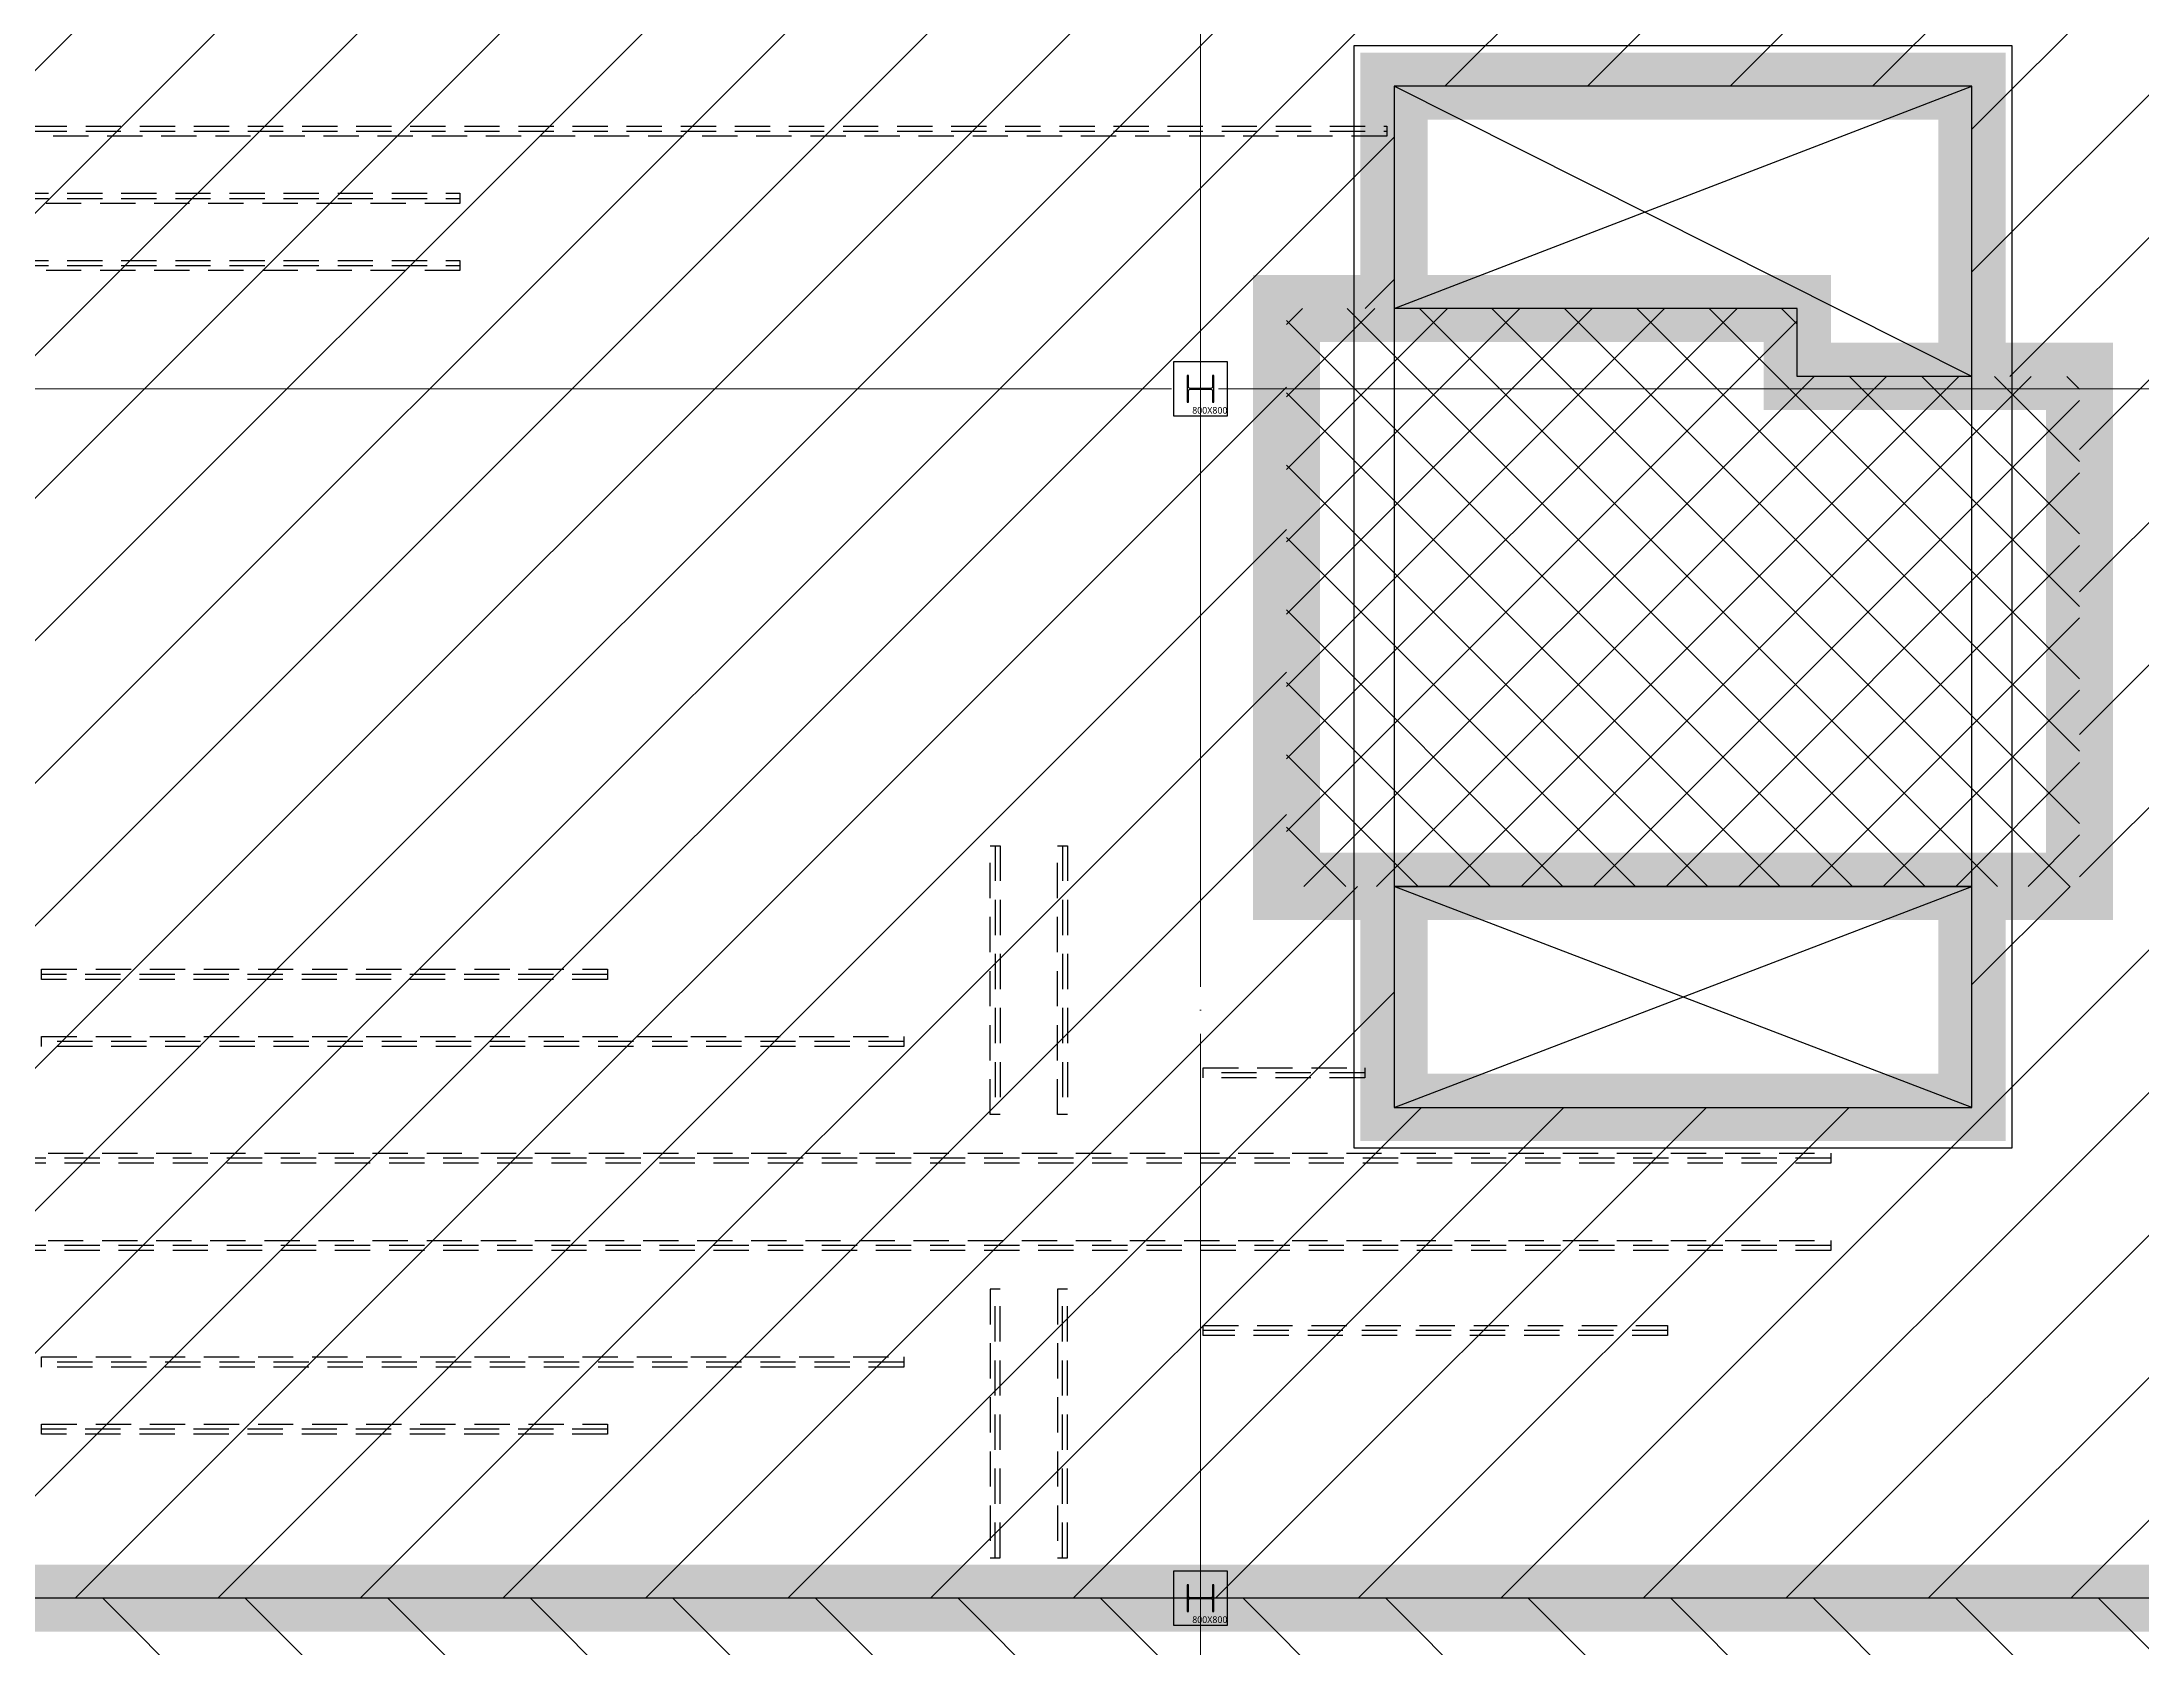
# Model space of a CAD drawing. Header units: millimetres. Extents: x -17369 to 294000, y -718917 to 220315.
# Drawn here: x 172190 to 203440, y -298977 to -275087 of the extents above; entities that cross this region are included whole.
import ezdxf
from ezdxf.enums import TextEntityAlignment as Align

# ---------------------------------------------------------------- set-up
doc = ezdxf.new("R2010")
doc.units = ezdxf.units.MM
doc.header["$LTSCALE"] = 350
for name, pattern in [('H12', [3, 2, -1]), ('X-200-S-COL$0$CEN', [62, 60, -1, 0, -1]), ('X-200-S-COL$0$HID', [2.3, 1.5, -0.8])]:
    doc.linetypes.add(name, pattern=pattern)
doc.layers.get('Defpoints').update_dxf_attribs({"color": 181})
for name, color, linetype in [('0-THK200 RC SLAB영역', 51, 'H12'), ('0-THK300 RC SFRC SLAB영역', 2, 'H12'), ('0-THK400 RC SLAB영역', 4, 'H12'), ('0-THK600 RC SLAB영역', 7, 'H12'), ('7', 7, 'Continuous'), ('8', 8, 'Continuous'), ('PD', 6, 'Continuous'), ('X-200-S-COL$0$Cen', 1, 'X-200-S-COL$0$CEN'), ('X-200-S-COL$0$H-Col', 3, 'Continuous'), ('X-200-S-COL$0$H-매설빔(150x150)', 2, 'Continuous'), ('X-200-S-COL$0$PIT', 7, 'Continuous')]:
    doc.layers.add(name, color=color, linetype=linetype)
doc.styles.add('맑은고딕', font='malgun.ttf')

# ---------------------------------------------------------------- blocks, each defined once
blk = doc.blocks.new('X-200-S-COL$0$H-400x400x13x21')
at = {"color": 0}
blk.add_lwpolyline([(200, -200), (200, -179), (28.5, -179, -0.4142136), (6.5, -157), (6.5, 157, -0.4142136), (28.5, 179), (200, 179), (200, 200), (-200, 200), (-200, 179), (-28.5, 179, -0.4142136), (-6.5, 157), (-6.5, -157, -0.4142136), (-28.5, -179), (-200, -179), (-200, -200)], format="xyb", close=True, dxfattribs=at)
blk = doc.blocks.new('X-200-S-COL$0$1F COLUMN_231010')
at = {"layer": 'X-200-S-COL$0$H-Col', "color": 0, "rotation": 90}
for p in [(189430, 103543), (189430, 85543)]:
    blk.add_blockref('X-200-S-COL$0$H-400x400x13x21', p, dxfattribs=at)
blk = doc.blocks.new('X-200-S-COL$0$PIT-1F')
at = {"layer": 'X-200-S-COL$0$PIT', "color": 6, "linetype": 'ByBlock'}
blk.add_lwpolyline([(124160, -30795), (114360, -30795), (114360, -47195), (124160, -47195)], close=True, dxfattribs=at)
at = {"layer": 'X-200-S-COL$0$PIT', "linetype": 'ByBlock'}
blk.add_lwpolyline([(114960, -46595), (123560, -46595), (123560, -31395), (114960, -31395)], close=True, dxfattribs=at)
at = {"layer": 'X-200-S-COL$0$PIT'}
for points in [[(123560, -35715), (120960, -35715), (120960, -34705), (114960, -34705)], [(114960, -43305), (123560, -43305)]]:
    blk.add_lwpolyline(points, dxfattribs=at)
blk = doc.blocks.new('X-200-S-COL$0$ZONE#3 BEAM')
at = {"layer": 'X-200-S-COL$0$H-매설빔(150x150)', "color": 0, "linetype": 'ByBlock', "lineweight": -2}
for p, q in [((-37520, 3835), (2770, 3835)), ((-17670, 2835), (-11020, 2835)), ((-17670, 1835), (-11020, 1835)), ((-3055, -6800), (-3055, -10800)), ((-2055, -6800), (-2055, -10800)), ((-8825, -8715), (-17245, -8715)), ((-4415, -9715), (-17245, -9715)), ((2445, -10180), (40, -10180)), ((9380, -11450), (-44520, -11450)), ((9380, -12750), (-44520, -12750)), ((-3055, -17400), (-3055, -13400)), ((-2055, -17400), (-2055, -13400)), ((6950, -14015), (40, -14015)), ((-4415, -14485), (-17245, -14485)), ((-8825, -15485), (-17245, -15485))]:
    blk.add_line(p, q, dxfattribs=at)
for points in [[(2770, 3910), (2770, 3760), (-37520, 3760), (-37520, 3910)], [(-11020, 2910), (-11020, 2760), (-17670, 2760), (-17670, 2910)], [(-11020, 1910), (-11020, 1760), (-17670, 1760), (-17670, 1910)], [(-2980, -10800), (-3130, -10800), (-3130, -6800), (-2980, -6800)], [(-1980, -10800), (-2130, -10800), (-2130, -6800), (-1980, -6800)], [(-17245, -8790), (-17245, -8640), (-8825, -8640), (-8825, -8790)], [(-17245, -9790), (-17245, -9640), (-4415, -9640), (-4415, -9790)], [(40, -10255), (40, -10105), (2445, -10105), (2445, -10255)], [(-44520, -11525), (-44520, -11375), (9380, -11375), (9380, -11525)], [(-44520, -12825), (-44520, -12675), (9380, -12675), (9380, -12825)], [(-2980, -13400), (-3130, -13400), (-3130, -17400), (-2980, -17400)], [(-1980, -13400), (-2130, -13400), (-2130, -17400), (-1980, -17400)], [(40, -14090), (40, -13940), (6950, -13940), (6950, -14090)], [(-17245, -14560), (-17245, -14410), (-4415, -14410), (-4415, -14560)], [(-17245, -15560), (-17245, -15410), (-8825, -15410), (-8825, -15560)]]:
    blk.add_lwpolyline(points, close=True, dxfattribs=at)

msp = doc.modelspace()

# ---------------------------------------------------------------- hatches: boundary and pattern name
at = {"layer": '0-THK200 RC SLAB영역'}
h = msp.add_hatch(color=256, dxfattribs=at)
h.dxf.hatch_style = 1
edge = h.paths.add_edge_path()
edge.add_line((207430, -334649.8), (207430, -298249.8))
edge.add_line((207430, -298249.8), (207430, -260249.8))
edge.add_line((207430, -260249.8), (207430, -255699.8))
edge.add_line((207430, -255699.8), (222500, -255699.8))
edge.add_line((222500, -255699.8), (222500, -329603.4))
edge.add_line((222500, -329603.4), (217244.1, -334749.8))
edge.add_line((217244.1, -334749.8), (208030, -334749.8))
h.paths.add_polyline_path([(135950, -344769.8), (135950, -298249.8), (141348.5, -298249.8), (141347.7, -334649.8), (208030, -334749.8), (208030, -344769.8)])
at = {"layer": '0-THK300 RC SFRC SLAB영역'}
h = msp.add_hatch(dxfattribs=at)
h.set_pattern_fill('_USER', color=256, scale=1500, angle=135, pattern_type=0)
h.set_pattern_definition([(135, (0, 0), (-1060.66, -1060.66), [])])
h.paths.add_polyline_path([(141347.7, -334649.8), (207430, -334649.8), (207430, -298249.8), (141348.5, -298249.8)])
at = {"layer": '0-THK400 RC SLAB영역', "linetype": 'Continuous'}
h = msp.add_hatch(dxfattribs=at)
h.set_pattern_fill('_USER', color=4, scale=1500, angle=45, pattern_type=0)
h.set_pattern_definition([(45, (0, 0), (-1060.66, 1060.66), [])])
h.paths.add_polyline_path([(141350, -260249.8), (141350, -275939.8), (151090, -275939.8), (151090, -278239.8), (152690, -278239.8), (152690, -288239.8), (151090, -288239.8), (151090, -290739.8), (142435, -290739.8), (142435, -288239.8), (141348.7, -288239.8), (141348.5, -298249.8), (207430, -298249.8), (207430, -260249.8)])
h.paths.add_polyline_path([(192310, -290944.8), (200910, -290944.8), (200910, -287654.8), (202510, -287654.8), (202510, -280064.8), (200910, -280064.8), (200910, -275744.8), (192310, -275744.8), (192310, -279054.8), (190710, -279054.8), (190710, -287654.8), (192310, -287654.8)], flags=16)
at = {"layer": '0-THK600 RC SLAB영역'}
h = msp.add_hatch(dxfattribs=at)
h.set_pattern_fill('CTYSQ6ST', scale=5, angle=45)
h.set_pattern_definition([(45, (-1e-10, -383792.4), (-538.8154, 538.8154), []), (135, (-1e-10, -383792.4), (-538.8154, -538.8154), [])])
h.paths.add_polyline_path([(190710, -279054.8), (190710, -287654.8), (202510, -287654.8), (202510, -280064.8), (198310, -280064.8), (198310, -279054.8)])

# ---------------------------------------------------------------- linework, layer by layer
at = {"layer": '0-THK300 RC SFRC SLAB영역', "linetype": 'ByBlock'}
msp.add_lwpolyline([(141347.7, -334649.8), (207430, -334649.8), (207430, -298249.8), (141348.5, -298249.8)], close=True, dxfattribs=at)
at = {"layer": '0-THK400 RC SLAB영역', "linetype": 'ByBlock', "const_width": 1000}
for points in [[(141350, -260249.8), (141350, -275939.8), (151090, -275939.8), (151090, -278239.8), (152690, -278239.8), (152690, -288239.8), (151090, -288239.8), (151090, -290739.8), (142435, -290739.8), (142435, -288239.8), (141348.7, -288239.8), (141348.5, -298249.8), (207430, -298249.8), (207430, -260249.8)], [(192310, -290944.8), (200910, -290944.8), (200910, -287654.8), (202510, -287654.8), (202510, -280064.8), (200910, -280064.8), (200910, -275744.8), (192310, -275744.8), (192310, -279054.8), (190710, -279054.8), (190710, -287654.8), (192310, -287654.8)]]:
    msp.add_lwpolyline(points, close=True, dxfattribs=at)
at = {"layer": '0-THK600 RC SLAB영역', "color": 7, "linetype": 'ByBlock', "const_width": 1000}
msp.add_lwpolyline([(190710, -279054.8), (190710, -287654.8), (202510, -287654.8), (202510, -280064.8), (198310, -280064.8), (198310, -279054.8)], close=True, dxfattribs=at)
at = {"layer": '7'}
for p, q in [((200910, -287654.8), (192310, -287654.8)), ((192310, -287654.8), (192310, -290944.8)), ((200910, -290944.8), (200910, -287654.8)), ((192310, -290944.8), (200910, -290944.8))]:
    msp.add_line(p, q, dxfattribs=at)
at = {"layer": '8'}
for p, q in [((192310, -279054.8), (200910, -275744.8)), ((200910, -280064.8), (192310, -275744.8)), ((192310, -290944.8), (200910, -287654.8)), ((200910, -290944.8), (192310, -287654.8))]:
    msp.add_line(p, q, dxfattribs=at)
at = {"layer": 'PD'}
for points in [[(189030, -280649.8), (189830, -280649.8), (189830, -279849.8), (189030, -279849.8)], [(189030, -298649.8), (189830, -298649.8), (189830, -297849.8), (189030, -297849.8)]]:
    msp.add_lwpolyline(points, close=True, dxfattribs=at)
at = {"layer": 'X-200-S-COL$0$Cen', "lineweight": 0}
for p, q in [((189430, -203049.8), (189430, -349399.8)), ((232400, -280249.8), (36500, -280249.8)), ((232400, -298249.8), (36500, -298249.8))]:
    msp.add_line(p, q, dxfattribs=at)

# ---------------------------------------------------------------- block references
msp.add_blockref('X-200-S-COL$0$PIT-1F', (77350, -244349.8))
at = {"layer": 'X-200-S-COL$0$H-Col'}
msp.add_blockref('X-200-S-COL$0$1F COLUMN_231010', (0, -383792.4), dxfattribs=at)
at = {"layer": 'X-200-S-COL$0$H-매설빔(150x150)', "color": 2, "linetype": 'X-200-S-COL$0$HID'}
msp.add_blockref('X-200-S-COL$0$ZONE#3 BEAM', (189430, -280249.8), dxfattribs=at)

# ---------------------------------------------------------------- texts
at = {"layer": 'Defpoints', "style": '맑은고딕'}
for p in [(189830, -280649.8), (189830, -298649.8)]:
    msp.add_text('800X800', height=100, dxfattribs=at).set_placement(p, align=Align.BOTTOM_RIGHT)

doc.saveas('drawing.dxf')
